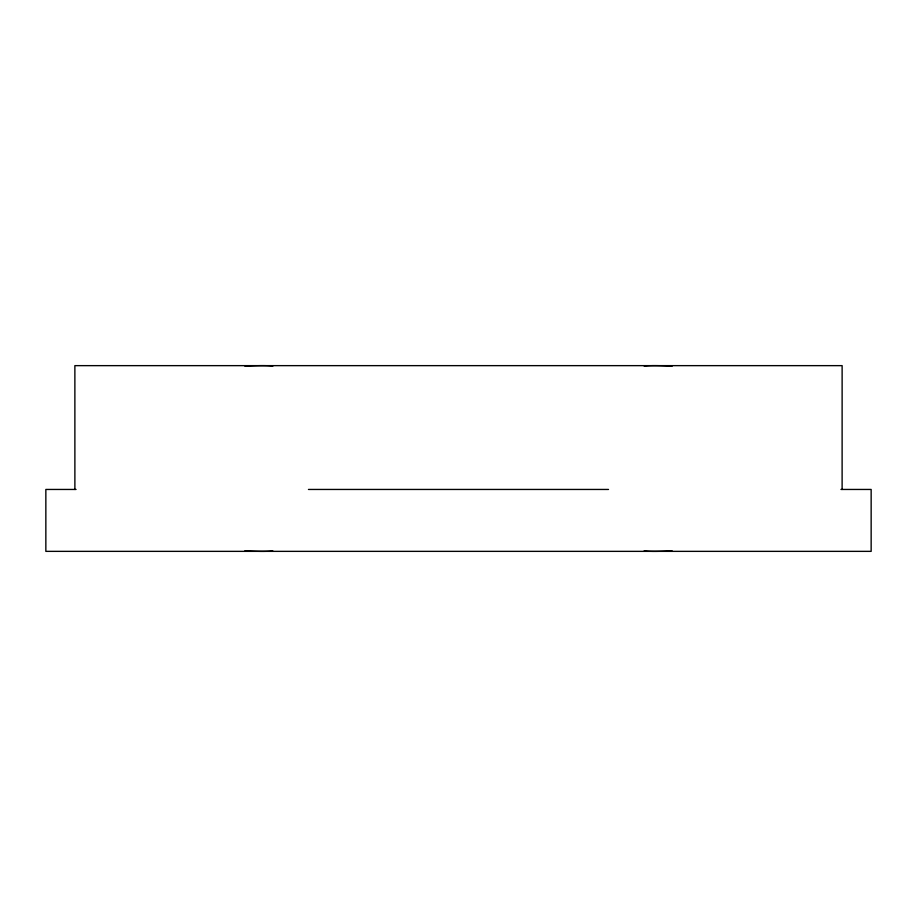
<?xml version="1.0" encoding="UTF-8"?>
<svg xmlns="http://www.w3.org/2000/svg" width="917" height="917" viewBox="0 0 917 917"><rect width="100%" height="100%" fill="white"/><g stroke="black" fill="none" stroke-linecap="round" stroke-linejoin="round"><path stroke-width="1.38" d="M76.054 489.449L45.85 489.449L45.85 551.358L871.15 551.358L871.15 489.449L840.946 489.449M308.456 489.449L608.51 489.449M842.115 489.449L842.127 365.642L74.873 365.642L74.885 489.449M672.023 550.716A40.749 3.645 -5.2 0 1 644.238 550.716M644.284 366.284A40.749 3.645 5.2 0 1 672.069 366.284M272.716 550.716A40.749 3.645 5.2 0 1 244.931 550.716M244.977 366.284A40.749 3.645 -5.2 0 1 272.762 366.284"/></g></svg>
